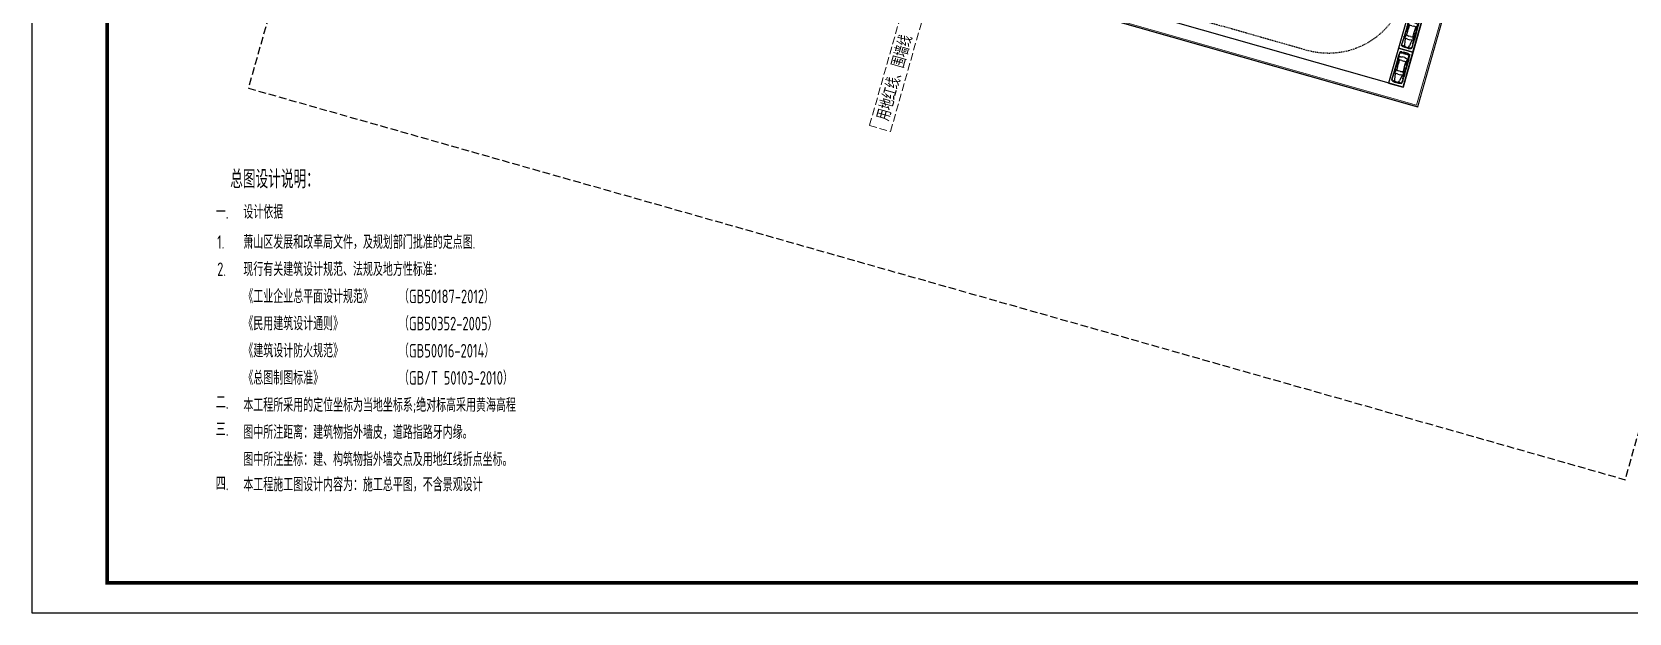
# Model space of a CAD drawing. Header units: metres. Extents: x 221342 to 221936, y -165780 to -165359.
# Drawn here: x 221341.7 to 221606.6, y -165779.8 to -165683.5 of the extents above; entities that cross this region are included whole.
import ezdxf

# ---------------------------------------------------------------- set-up
doc = ezdxf.new("R2010")
doc.units = ezdxf.units.M
doc.linetypes.add('CENTER', pattern=[5.08, 3.175, -0.635, 0.635, -0.635])
doc.linetypes.add('DASH', pattern=[0.35, 0.25, -0.1])
doc.layers.add('0-道路', color=22, linetype='Continuous', lineweight=0)
for name, color, linetype in [('B-文字', 30, 'Continuous'), ('COLUMN', 220, 'Continuous'), ('PUB_DIM', 3, 'Continuous'), ('SOLID_HATCH', 251, 'Continuous'), ('TK', 3, 'Continuous'), ('zt-道路', 240, 'Continuous'), ('消防车道', 3, 'Continuous')]:
    doc.layers.add(name, color=color, linetype=linetype)
doc.styles.add('-黑体', font='txt', dxfattribs={"width": 0.7})
doc.styles.add('TSSD_REIN', font='Tssdeng.shx', dxfattribs={"width": 0.7, "bigfont": 'hztxt.shx'})

# ---------------------------------------------------------------- blocks, each defined once
blk = doc.blocks.new('_F27')
for p, q in [((-2489, 522), (-2514, 196)), ((-2514, -206), (-2514, 196)), ((-2489, 522), (-2426, 736)), ((-2426, 736), (-2389, 824)), ((-2389, 824), (-1610, 874)), ((-2389, 824), (-1560, 874)), ((-2264, 812), (-2389, 824)), ((-2364, 522), (-2389, 196)), ((-2389, -206), (-2389, 196)), ((-2326, 736), (-2364, 522)), ((-2326, 736), (-2351, 596)), ((-2351, 594), (-2351, 596)), ((-2326, 736), (-2288, 811)), ((-2301, 196), (-2276, 522)), ((-2301, 196), (-2301, -206)), ((-2200, 786), (-2288, 811)), ((-2276, 522), (-2238, 736)), ((-2200, 786), (-2238, 736)), ((-1560, 874), (-2212, 815)), ((-2208, 815), (-2211, 814)), ((-1660, 862), (-2208, 815)), ((-1446, 761), (-2200, 786)), ((-1622, 510), (-1685, 196)), ((-1685, -206), (-1685, 196)), ((-1560, 874), (-1660, 862)), ((-1622, 510), (-1547, 698)), ((-1617, 869), (-1620, 866)), ((-1208, 874), (-1610, 874)), ((-1547, 698), (-1446, 761)), ((-1145, 799), (-1446, 761)), ((-1019, 572), (-1446, 761)), ((-1208, 874), (980, 889)), ((-1145, 799), (-682, 557)), ((-1145, 799), (124, 799)), ((-1082, 145), (-1070, 371)), ((-1082, 145), (-1082, -156)), ((-1070, 371), (-1057, 510)), ((-1019, 572), (-1057, 510)), ((-680, 556), (-1019, 572)), ((-1019, 572), (-479, 547)), ((-743, 849), (-793, 874)), ((-730, 799), (-743, 849)), ((-630, 555), (-730, 799)), ((-680, 556), (-630, 555)), ((-642, 799), (-605, 554)), ((-605, 554), (-630, 555)), ((-479, 547), (-605, 554)), ((61, 547), (-479, 547)), ((-2, 547), (-27, 877)), ((124, 799), (61, 547)), ((61, 547), (564, 572)), ((941, 773), (124, 799)), ((564, 572), (941, 773)), ((564, 572), (614, 522)), ((1079, 748), (614, 522)), ((614, 522), (677, 371)), ((677, 371), (714, 145)), ((714, -156), (714, 145)), ((941, 773), (941, 874)), ((983, 777), (941, 773)), ((941, 773), (987, 765)), ((980, 902), (995, 790)), ((980, 790), (980, 898)), ((995, 790), (980, 790)), ((980, 790), (992, 746)), ((984, 905), (1020, 939)), ((992, 746), (1021, 747)), ((995, 790), (1022, 746)), ((1022, 748), (995, 790)), ((1021, 747), (1022, 748)), ((1053, 768), (1022, 746)), ((1036, 935), (1062, 857)), ((1036, 756), (1079, 748)), ((1051, 889), (1497, 893)), ((1057, 776), (1062, 857)), ((1770, 849), (1058, 784)), ((1204, 585), (1079, 748)), ((1795, 472), (1204, 585)), ((1280, 196), (1204, 585)), ((1280, 196), (1280, -206)), ((1506, 899), (2121, 899)), ((2461, 849), (1770, 849)), ((2222, 397), (1795, 472)), ((2272, 876), (2121, 899)), ((2523, 321), (2222, 397)), ((2272, 876), (2272, 874)), ((2437, 851), (2272, 876)), ((2511, 874), (2287, 874)), ((2398, 849), (2461, 773)), ((2437, 850), (2433, 851)), ((2498, 773), (2436, 849)), ((2511, 874), (2450, 850)), ((2461, 773), (2523, 321)), ((2561, 321), (2498, 773)), ((2599, 773), (2511, 874)), ((2523, 321), (2586, 321)), ((2523, 321), (2561, 196)), ((2580, 196), (2542, 321)), ((2561, 196), (2561, -206)), ((2611, 196), (2574, 321)), ((2580, 321), (2618, 196)), ((2580, 196), (2580, -206)), ((2599, 773), (2687, 321)), ((2611, 196), (2611, -206)), ((2618, -206), (2618, 196)), ((2687, 321), (2699, 196)), ((2699, -206), (2699, 196)), ((-2489, -533), (-2514, -206)), ((-2489, -533), (-2426, -747)), ((-2426, -747), (-2389, -835)), ((-2389, -206), (-2364, -533)), ((-2389, -835), (-2264, -823)), ((-1560, -885), (-2389, -835)), ((-1610, -885), (-2389, -835)), ((-2326, -747), (-2364, -533)), ((-2351, -607), (-2351, -605)), ((-2351, -607), (-2326, -747)), ((-2326, -747), (-2288, -822)), ((-2276, -533), (-2301, -206)), ((-2288, -822), (-2200, -797)), ((-2276, -533), (-2238, -747)), ((-2200, -797), (-2238, -747)), ((-2212, -826), (-1560, -885)), ((-2208, -826), (-2211, -825)), ((-1660, -872), (-2208, -826)), ((-1446, -772), (-2200, -797)), ((-1685, -206), (-1622, -520)), ((-1560, -885), (-1660, -872)), ((-1622, -520), (-1547, -709)), ((-1621, -877), (-1617, -880)), ((-1610, -885), (-1208, -885)), ((-1547, -709), (-1446, -772)), ((-1019, -583), (-1446, -772)), ((-1145, -809), (-1446, -772)), ((-1208, -885), (980, -900)), ((-682, -568), (-1145, -809)), ((-1145, -809), (124, -809)), ((-1070, -382), (-1082, -156)), ((-1057, -520), (-1070, -382)), ((-1019, -583), (-1057, -520)), ((-479, -558), (-1019, -583)), ((-1019, -583), (-680, -567)), ((-743, -860), (-793, -885)), ((-743, -860), (-730, -809)), ((-730, -809), (-630, -566)), ((-680, -567), (-682, -568)), ((-680, -567), (-630, -566)), ((-605, -565), (-642, -809)), ((-630, -566), (-605, -565)), ((-605, -565), (-479, -558)), ((61, -558), (-479, -558)), ((-2, -558), (-27, -884)), ((61, -558), (124, -809)), ((564, -583), (61, -558)), ((941, -784), (124, -809)), ((614, -533), (564, -583)), ((564, -583), (941, -784)), ((677, -382), (614, -533)), ((1079, -759), (614, -533)), ((714, -156), (677, -382)), ((987, -776), (941, -784)), ((983, -788), (941, -784)), ((941, -885), (941, -784)), ((992, -757), (980, -800)), ((995, -800), (980, -800)), ((995, -800), (980, -913)), ((980, -909), (980, -800)), ((984, -916), (1020, -950)), ((992, -757), (1021, -758)), ((995, -800), (1022, -757)), ((1022, -758), (995, -800)), ((1021, -758), (1022, -758)), ((1022, -757), (1053, -779)), ((1036, -767), (1079, -759)), ((1036, -946), (1062, -867)), ((1051, -901), (1497, -904)), ((1057, -787), (1062, -867)), ((1770, -860), (1058, -795)), ((1204, -596), (1079, -759)), ((1204, -596), (1280, -206)), ((1795, -483), (1204, -596)), ((2121, -910), (1506, -910)), ((1770, -860), (2461, -860)), ((1795, -483), (2222, -407)), ((2121, -910), (2272, -887)), ((2270, -887), (2121, -910)), ((2523, -332), (2222, -407)), ((2437, -861), (2272, -887)), ((2272, -885), (2272, -887)), ((2285, -885), (2511, -885)), ((2398, -860), (2461, -784)), ((2436, -860), (2498, -784)), ((2437, -861), (2436, -860)), ((2450, -861), (2511, -885)), ((2523, -332), (2461, -784)), ((2561, -332), (2498, -784)), ((2599, -784), (2511, -885)), ((2523, -332), (2561, -206)), ((2586, -332), (2523, -332)), ((2580, -206), (2542, -332)), ((2618, -6), (2561, -6)), ((2574, -332), (2611, -206)), ((2618, -206), (2580, -332)), ((2687, -332), (2599, -784)), ((2687, -332), (2699, -206))]:
    blk.add_line(p, q)
for centre, start, end in [((990, 898), 132.96497, 179.74535), ((1027, 932), 18.15727, 132.96497), ((1047, 776), 305.15418, 356.86364), ((990, -909), 180.25465, 227.03503), ((1027, -942), 227.03503, 341.84273), ((1047, -787), 3.17983, 54.84582)]:
    blk.add_arc(centre, 10, start, end)
at = {"width": 0.8, "flags": 9}
for tag in ['XSIZE', 'YSIZE']:
    blk.add_attdef(tag, (0, 0), '', height=0.5, dxfattribs=at)

msp = doc.modelspace()

# ---------------------------------------------------------------- linework, layer by layer
at = {"color": 1, "linetype": 'CENTER', "ltscale": 0.005, "const_width": 0.2, "flags": 128}
msp.add_lwpolyline([(221479.05, -165518.57), (221439.34, -165658.35), (221571.55, -165695.9), (221604.28, -165580.68)], dxfattribs=at)
at = {"layer": '0-道路', "linetype": 'Continuous'}
for p, q in [((221604.11, -165580.39), (221571.38, -165695.61)), ((221571.38, -165695.61), (221439.64, -165658.19))]:
    msp.add_line(p, q, dxfattribs=at)
at = {"layer": 'COLUMN', "color": 211, "linetype": 'DASH', "ltscale": 5, "flags": 128}
msp.add_lwpolyline([(221377.58, -165692.79), (221605.98, -165757.66), (221638.77, -165642.23), (221841.27, -165699.75), (221826.7, -165494.17), (221465, -165385.02)], close=True, dxfattribs=at)
at = {"layer": 'PUB_DIM', "color": 20, "linetype": 'DASH', "lineweight": 0, "ltscale": 5}
msp.add_lwpolyline([(221485.75, -165680.91), (221480.62, -165698.99), (221484.11, -165699.98), (221489.24, -165681.9)], close=True, dxfattribs=at)
at = {"layer": 'SOLID_HATCH', "linetype": 'Continuous'}
for points in [[(221572.41, -165681.08), (221570.01, -165680.39), (221568.37, -165686.17), (221570.77, -165686.85)], [(221570.77, -165686.85), (221568.37, -165686.17), (221566.73, -165691.94), (221569.14, -165692.62)]]:
    msp.add_lwpolyline(points, close=True, dxfattribs=at)
at = {"layer": 'TK'}
msp.add_lwpolyline([(221341.68, -165779.75), (221936.18, -165779.75), (221936.18, -165359.25), (221341.68, -165359.25)], close=True, dxfattribs=at)
at = {"layer": 'TK', "const_width": 0.6}
msp.add_lwpolyline([(221354.18, -165774.75), (221931.18, -165774.75), (221931.18, -165364.25), (221354.18, -165364.25)], close=True, dxfattribs=at)
at = {"layer": 'zt-道路', "linetype": 'Continuous'}
for p, q in [((221601.24, -165579.59), (221569.14, -165692.62)), ((221569.14, -165692.62), (221443.12, -165656.83))]:
    msp.add_line(p, q, dxfattribs=at)
at = {"layer": '消防车道', "linetype": 'DASH', "ltscale": 0.005, "flags": 128}
msp.add_lwpolyline([(221784.53, -165612.33), (221773.35, -165613.21, 0.176369), (221767.74, -165615.76, -0.176369), (221761.51, -165618.59), (221757.29, -165618.92, -0.088882), (221752.73, -165618.46), (221607.14, -165577.11, 0.414214), (221596.03, -165583.31), (221569.25, -165677.58, -0.414214), (221553.19, -165686.53), (221459.88, -165660.03, -0.414214), (221450.93, -165643.97), (221496.97, -165481.88, -0.414214), (221513.03, -165472.93), (221606.34, -165499.43, 0.414214), (221617.45, -165493.24), (221617.87, -165491.76)], format="xyb", dxfattribs=at)

# ---------------------------------------------------------------- block references
at = {"layer": 'SOLID_HATCH', "linetype": 'Continuous', "xscale": -0.001, "yscale": 0.001, "zscale": 0.001, "rotation": 74.14276257592867}
for p in [(221570.41, -165683.52), (221568.77, -165689.3)]:
    msp.add_blockref('_F27', p, dxfattribs=at)

# ---------------------------------------------------------------- texts
at = {"layer": 'B-文字', "color": 0, "style": 'TSSD_REIN', "width": 0.7}
for s, height, p in [('总图设计说明：', 3, (221374.57, -165709.38, -2.55)), ('设计依据', 2.25, (221376.75, -165714.43, -2.55)), ('一.', 2.25, (221372.19, -165714.43, -2.55)), ('1.', 2.25, (221372.41, -165719.42, -2.55)), ('萧山区发展和改革局文件，及规划部门批准的定点图.', 2.25, (221376.75, -165719.42, -2.55)), ('2.', 2.25, (221372.41, -165723.92, -2.55)), ('现行有关建筑设计规范、法规及地方性标准：', 2.25, (221376.75, -165723.92, -2.55)), ('《工业企业总平面设计规范》          ', 2.25, (221376.75, -165728.42, -2.55)), ('（GB50187-2012）', 2.25, (221402.56, -165728.42, -2.55)), ('《民用建筑设计通则》            ', 2.25, (221376.75, -165732.92, -2.55)), ('（GB50352-2005）', 2.25, (221402.56, -165732.92, -2.55)), ('《建筑设计防火规范》', 2.25, (221376.75, -165737.42, -2.55)), ('（GB50016-2014）', 2.25, (221402.56, -165737.42, -2.55)), ('《总图制图标准》', 2.25, (221376.75, -165741.92, -2.55)), ('（GB/T 50103-2010）', 2.25, (221402.56, -165741.92, -2.55)), ('二.', 2.25, (221372.19, -165745.93, -2.55)), ('本工程所采用的定位坐标为当地坐标系;绝对标高采用黄海高程', 2.25, (221376.75, -165746.42, -2.55)), ('三.', 2.25, (221372.19, -165750.43, -2.55)), ('图中所注距离：建筑物指外墙皮，道路指路牙内缘。', 2.25, (221376.75, -165750.92, -2.55)), ('图中所注坐标：建、构筑物指外墙交点及用地红线折点坐标。', 2.25, (221376.75, -165755.42, -2.55)), ('四.', 2.25, (221372.19, -165759.43, -2.55)), ('本工程施工图设计内容为：施工总平图，不含景观设计', 2.25, (221376.75, -165759.59, -2.55))]:
    msp.add_text(s, height=height, dxfattribs=at).set_placement(p)
at = {"layer": 'PUB_DIM', "color": 20, "lineweight": 0, "style": '-黑体', "width": 0.7}
msp.add_text('用地红线、围墙线', height=2, rotation=74.1428, dxfattribs=at).set_placement((221483.65, -165698.31))

doc.saveas('drawing.dxf')
